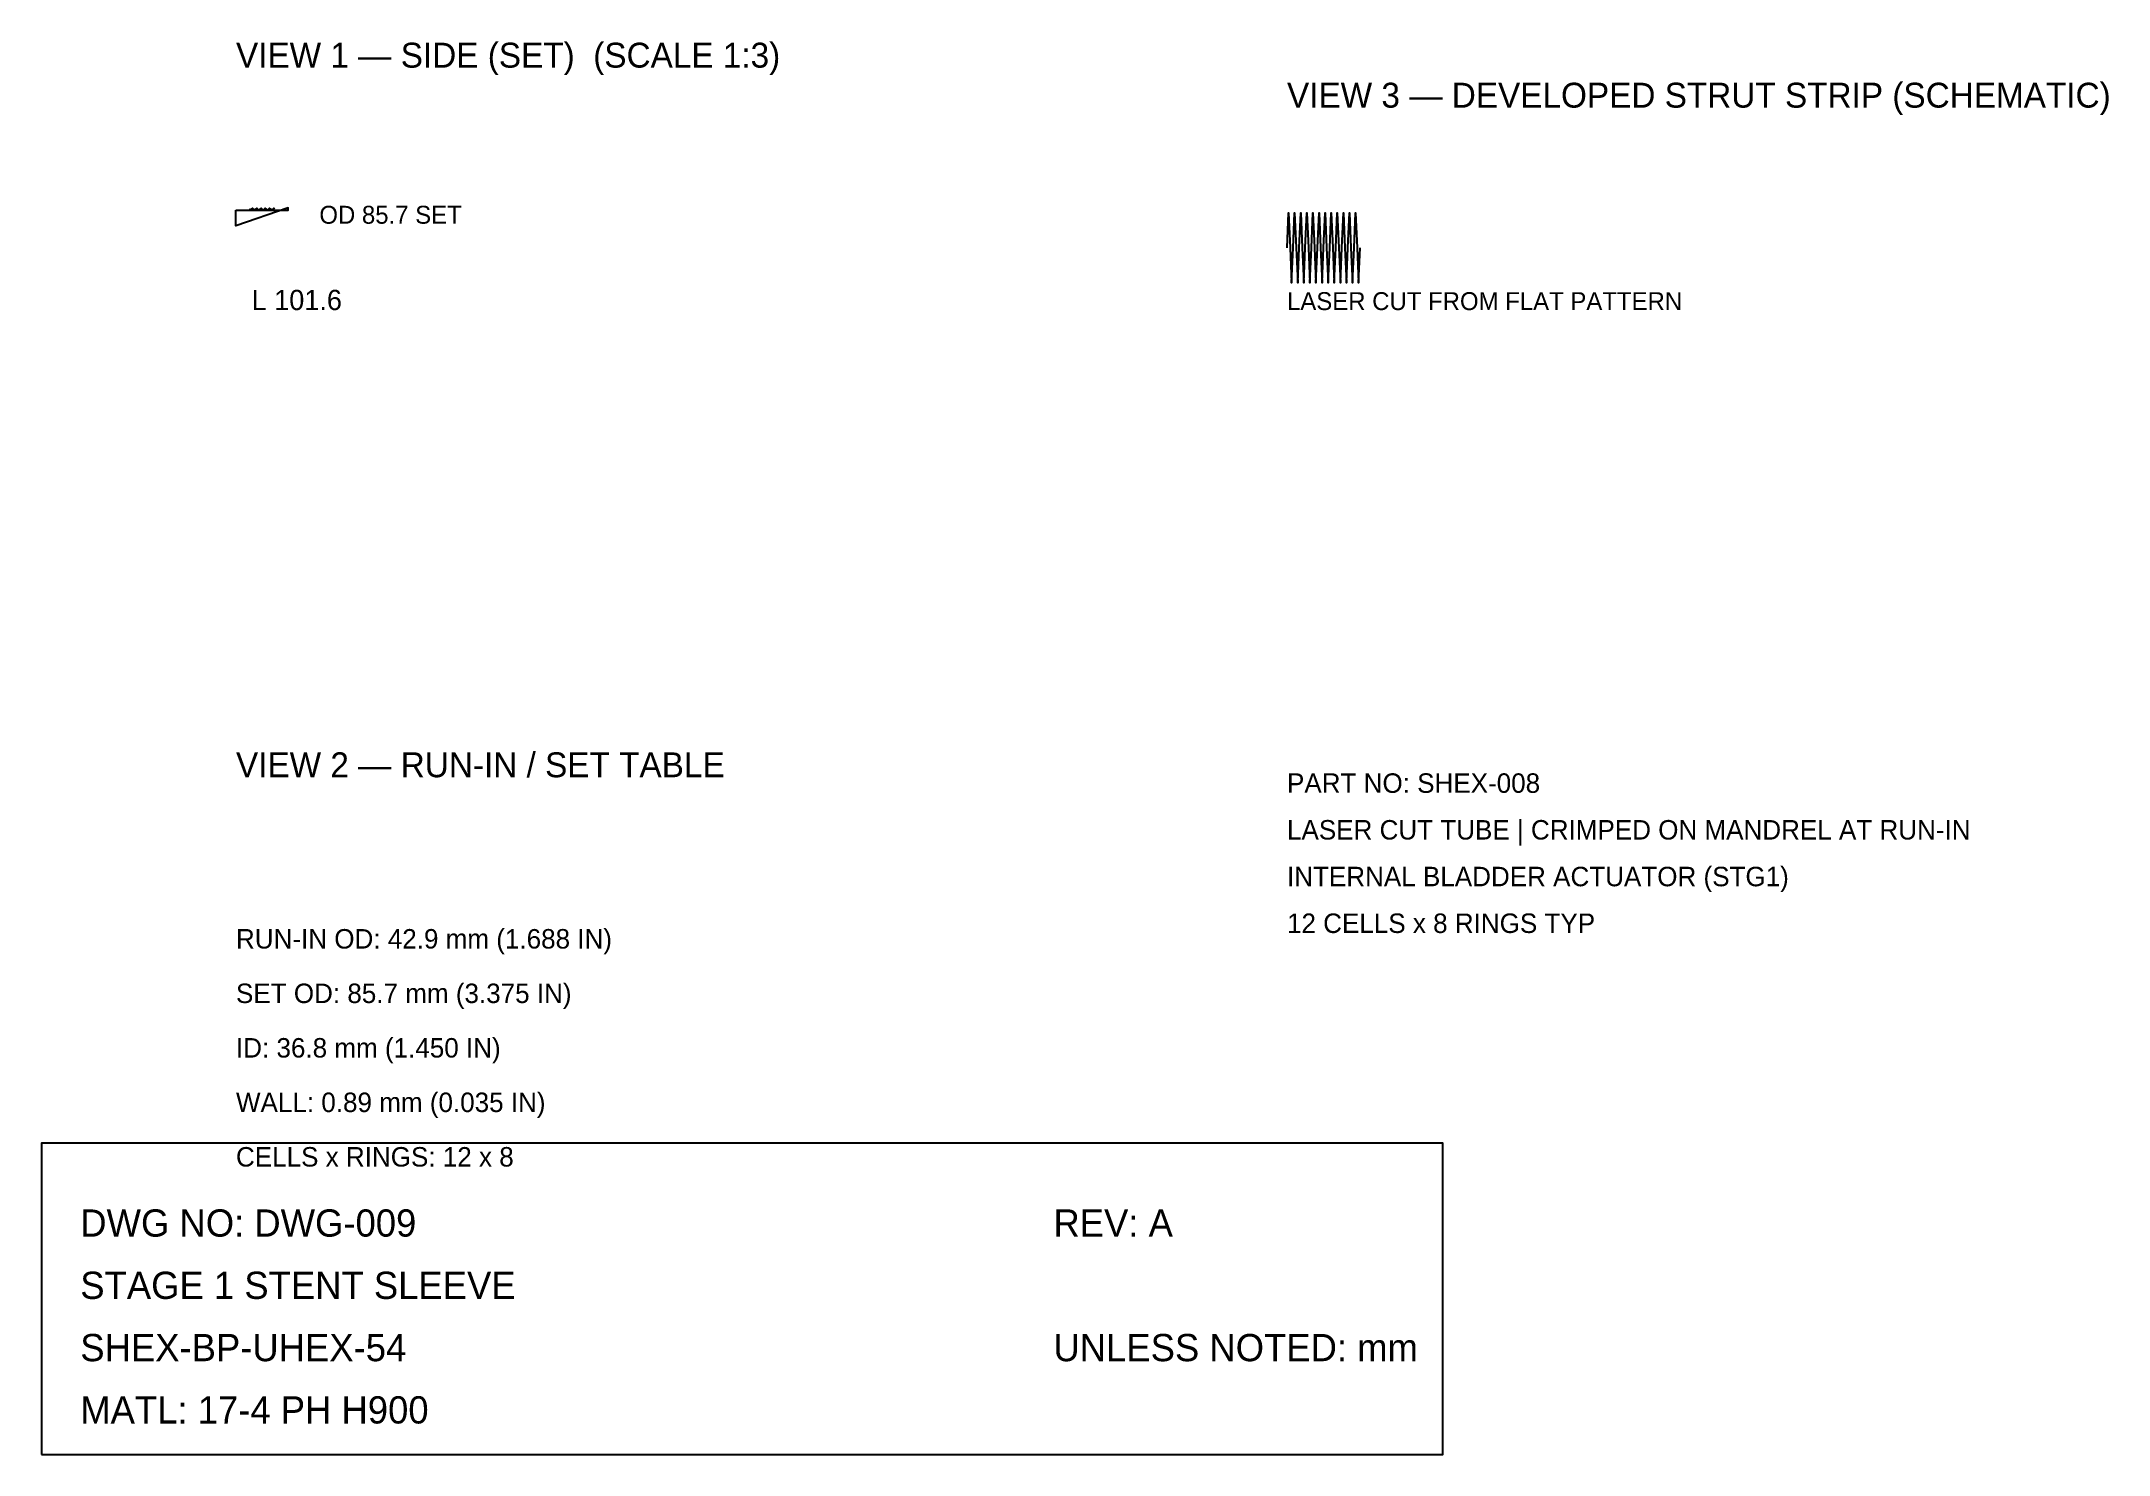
# Model space of a CAD drawing. Header units: millimetres. Extents: x 10 to 276, y 10 to 192.
import ezdxf

# ---------------------------------------------------------------- set-up
doc = ezdxf.new("R2010")
doc.units = ezdxf.units.MM
for name, color, linetype in [('DIM', 3, 'Continuous'), ('HIDDEN', 8, 'Continuous'), ('OUTLINE', 7, 'Continuous'), ('TEXT', 2, 'Continuous')]:
    doc.layers.add(name, color=color, linetype=linetype)

msp = doc.modelspace()

# ---------------------------------------------------------------- linework, layer by layer
at = {"layer": 'HIDDEN'}
msp.add_lwpolyline([(170, 165), (170.2, 169.5), (170.39, 165), (170.59, 160.5), (170.78, 165), (170.98, 169.5), (171.17, 165), (171.37, 160.5), (171.56, 165), (171.76, 169.5), (171.96, 165), (172.15, 160.5), (172.35, 165), (172.54, 169.5), (172.74, 165), (172.93, 160.5), (173.13, 165), (173.32, 169.5), (173.52, 165), (173.72, 160.5), (173.91, 165), (174.11, 169.5), (174.3, 165), (174.5, 160.5), (174.69, 165), (174.89, 169.5), (175.09, 165), (175.28, 160.5), (175.48, 165), (175.67, 169.5), (175.87, 165), (176.06, 160.5), (176.26, 165), (176.45, 169.5), (176.65, 165), (176.85, 160.5), (177.04, 165), (177.24, 169.5), (177.43, 165), (177.63, 160.5), (177.82, 165), (178.02, 169.5), (178.21, 165), (178.41, 160.5), (178.61, 165), (178.8, 169.5), (179, 165), (179.19, 160.5), (179.39, 165)], dxfattribs=at)
at = {"layer": 'OUTLINE'}
for points in [[(35, 169.82), (41.71, 169.82), (41.71, 170.14), (35, 167.83), (35, 169.82)], [(40, 169.98), (39.86, 170.1), (39.73, 169.98), (39.59, 169.87), (39.45, 169.98), (39.31, 170.1), (39.18, 169.98), (39.04, 169.87), (38.9, 169.98), (38.76, 170.1), (38.63, 169.98), (38.49, 169.87), (38.35, 169.98), (38.22, 170.1), (38.08, 169.98), (37.94, 169.87), (37.8, 169.98), (37.67, 170.1), (37.53, 169.98), (37.39, 169.87), (37.25, 169.98), (37.12, 170.1), (36.98, 169.98), (36.84, 169.87), (36.71, 169.98)], [(10, 10), (190, 10), (190, 50), (10, 50), (10, 10)]]:
    msp.add_lwpolyline(points, dxfattribs=at)

# ---------------------------------------------------------------- texts
at = {"layer": 'DIM'}
for s, height, p in [('OD 85.7 SET', 2.3, (45.71, 168.09)), ('L 101.6', 2.6, (37.01, 157)), ('LASER CUT FROM FLAT PATTERN', 2.3, (170, 157))]:
    msp.add_text(s, height=height, dxfattribs=at).set_placement(p)
at = {"layer": 'TEXT'}
for s, height, p in [('VIEW 1 — SIDE (SET)  (SCALE 1:3)', 3.2, (35, 188.14)), ('VIEW 3 — DEVELOPED STRUT STRIP (SCHEMATIC)', 3.2, (170, 183)), ('VIEW 2 — RUN-IN / SET TABLE', 3.2, (35, 97)), ('PART NO: SHEX-008', 2.5, (170, 95)), ('LASER CUT TUBE | CRIMPED ON MANDREL AT RUN-IN', 2.5, (170, 89)), ('INTERNAL BLADDER ACTUATOR (STG1)', 2.5, (170, 83)), ('RUN-IN OD: 42.9 mm (1.688 IN)', 2.5, (35, 75)), ('12 CELLS x 8 RINGS TYP', 2.5, (170, 77)), ('SET OD: 85.7 mm (3.375 IN)', 2.5, (35, 68)), ('ID: 36.8 mm (1.450 IN)', 2.5, (35, 61)), ('WALL: 0.89 mm (0.035 IN)', 2.5, (35, 54)), ('CELLS x RINGS: 12 x 8', 2.5, (35, 47)), ('DWG NO: DWG-009', 3.5, (15, 38)), ('REV: A', 3.5, (140, 38)), ('STAGE 1 STENT SLEEVE', 3.5, (15, 30)), ('SHEX-BP-UHEX-54', 3.5, (15, 22)), ('UNLESS NOTED: mm', 3.5, (140, 22)), ('MATL: 17-4 PH H900', 3.5, (15, 14))]:
    msp.add_text(s, height=height, dxfattribs=at).set_placement(p)

doc.saveas('drawing.dxf')
